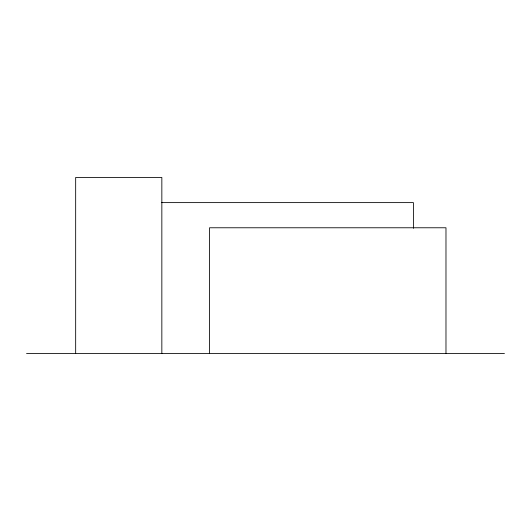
<?xml version="1.0" encoding="UTF-8"?>
<svg xmlns="http://www.w3.org/2000/svg" width="531" height="531" viewBox="0 0 531 531"><rect width="100%" height="100%" fill="white"/><g stroke="black" fill="none" stroke-linecap="round" stroke-linejoin="round"><path stroke-width="0.8" d="M161.371 202.616L413.41 202.616L413.41 228.323M26.55 353.533L504.45 353.533M445.98 353.533L445.98 227.772L209.546 227.772L209.546 353.533M161.842 353.533L161.842 177.467L75.667 177.467L75.667 353.533"/></g></svg>
